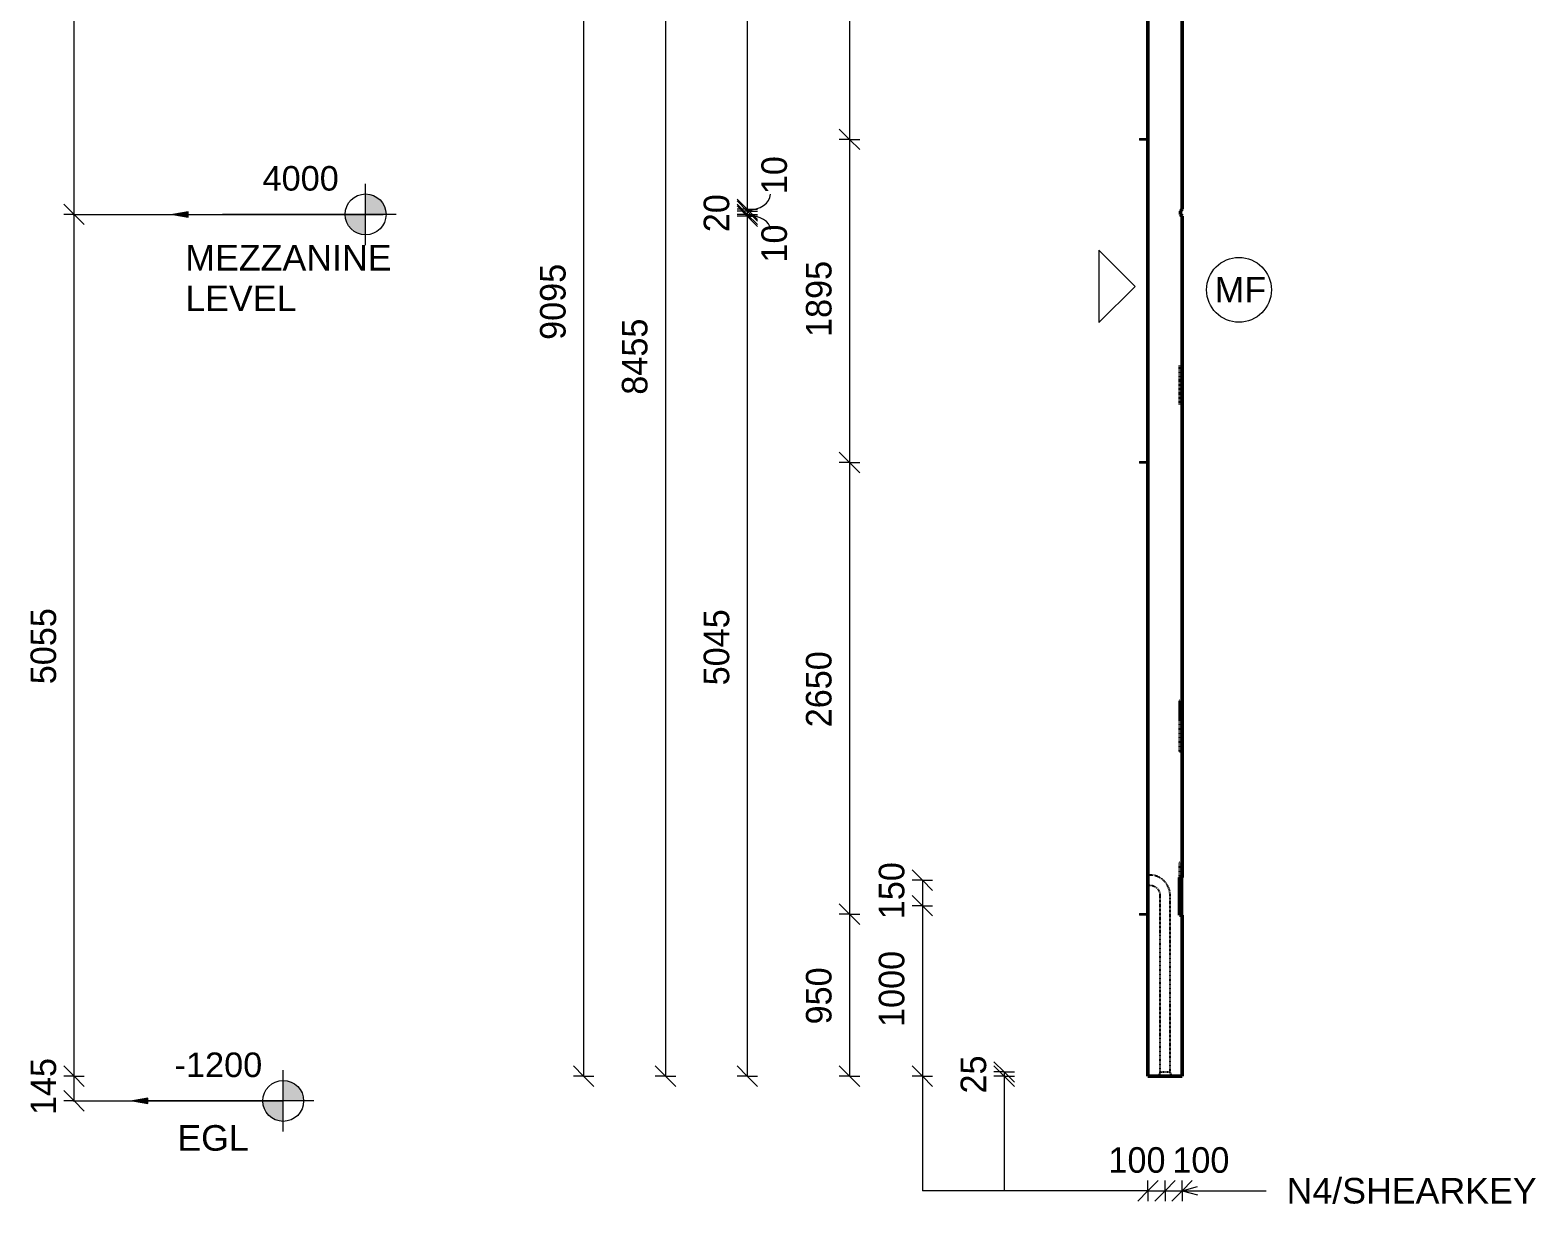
# Model space of a CAD drawing. Header units: millimetres. Extents: x -13510 to 6621, y -2503 to 13671.
# Drawn here: x -2213 to 6621, y -2144 to 4741 of the extents above; entities that cross this region are included whole.
import ezdxf

# ---------------------------------------------------------------- set-up
doc = ezdxf.new("R2010")
doc.units = ezdxf.units.MM
doc.linetypes.add('Dash', pattern=[6.36, 3.18, -3.18])
for name, color, linetype, lineweight in [('A-ANNO-DIMS', 211, 'Continuous', 9), ('A-ANNO-DIMS-60', 211, 'Continuous', 9), ('A-DETL-THIN', 151, 'Continuous', 18), ('A-GENM', 13, 'Continuous', 18), ('A-WALL', 113, 'Continuous', 25), ('A-WALL-HDLN', 110, 'Dash', 25), ('G-ANNO-DIMS', 111, 'Continuous', 9), ('G-ANNO-TEXT', 231, 'Continuous', 9)]:
    doc.layers.add(name, color=color, linetype=linetype, lineweight=lineweight)
doc.styles.add('Arial_1', font='arial.ttf', dxfattribs={"height": 150})
doc.styles.add('Arial_2', font='arial.ttf', dxfattribs={"height": 144})
doc.styles.add('Nirmala UI Semilight', font='NirmalaS.ttf', dxfattribs={"height": 150})
doc.dimstyles.new('Arrow_Filled_-_2_5_NI_UI', dxfattribs={"dimscale": 304.8, "dimtxt": 157.104592, "dimasz": 0.393701, "dimexe": 0.19685, "dimexo": 0.0625, "dimgap": 0.19685, "dimtad": 1, "dimdec": 4, "dimzin": 0, "dimdsep": 46, "dimtxsty": 'Nirmala UI Semilight', "dimblk1": 'OBLIQUE', "dimblk2": 'OBLIQUE', "dimsah": 1, "dimcen": 0.09, "dimazin": 0, "dimtfac": 1, "dimtdec": 4, "dimtix": 1, "dimtmove": 0, "dimatfit": 3, "dimfxl": 0.19685, "dimfxlon": 1, "dimtvp": 1, "dimtolj": 1, "dimtzin": 0, "dimarcsym": 2})
doc.dimstyles.new('Arrow_Filled_-_2_5_NI_UI_1', dxfattribs={"dimscale": 304.8, "dimtxt": 157.104592, "dimasz": 0.393701, "dimexe": 0.19685, "dimexo": 0.0625, "dimgap": 0.19685, "dimtad": 1, "dimdec": 4, "dimzin": 0, "dimdsep": 46, "dimtxsty": 'Nirmala UI Semilight', "dimblk1": 'OBLIQUE', "dimblk2": 'OBLIQUE', "dimsah": 1, "dimcen": 0.09, "dimazin": 0, "dimtfac": 1, "dimtdec": 4, "dimtix": 1, "dimtmove": 2, "dimatfit": 3, "dimfxl": 0.19685, "dimfxlon": 1, "dimtvp": 1, "dimtolj": 1, "dimtzin": 0, "dimarcsym": 2})
doc.dimstyles.new('Arrow_Filled_-_2_5_NI_UI_2', dxfattribs={"dimscale": 304.8, "dimtxt": 157.104592, "dimasz": 0.393701, "dimexe": 0.19685, "dimexo": 0.0625, "dimgap": 0.19685, "dimtad": 1, "dimdec": 4, "dimzin": 0, "dimdsep": 46, "dimtxsty": 'Nirmala UI Semilight', "dimblk1": 'OBLIQUE', "dimblk2": 'OBLIQUE', "dimsah": 1, "dimcen": 0.09, "dimazin": 0, "dimtfac": 1, "dimtdec": 4, "dimtix": 1, "dimtmove": 1, "dimatfit": 3, "dimfxl": 0.19685, "dimfxlon": 1, "dimtvp": 1, "dimtolj": 1, "dimtzin": 0, "dimarcsym": 2})

# ---------------------------------------------------------------- blocks, each defined once
blk = doc.blocks.new('RR spread anchor face based - RR-SA-2_5-150-1726819-Elevation Right')
at = {"layer": 'A-GENM'}
for p, q in [((17885.4, 6755), (17890.4, 6755)), ((17885.4, 6755), (17885.4, 6745)), ((17890.4, 6745), (17885.4, 6745)), ((17890.4, 6755), (17935.4, 6755)), ((17890.4, 6755), (17890.4, 6745)), ((17935.4, 6745), (17890.4, 6745))]:
    blk.add_line(p, q, dxfattribs=at)
blk = doc.blocks.new('Spot Elevations - M_Spot Elevation - Target Filled-10609-Elevation Front')
at = {"layer": 'G-ANNO-DIMS'}
h = blk.add_hatch(color=256, dxfattribs=at)
edge = h.paths.add_edge_path()
edge.add_line((-790.2, 7660), (-670.2, 7660))
edge.add_arc((-790.2, 7660), 120, 0, 90)
edge.add_line((-790.2, 7780), (-790.2, 7660))
h = blk.add_hatch(color=256, dxfattribs=at)
edge = h.paths.add_edge_path()
edge.add_line((-790.2, 7660), (-910.2, 7660))
edge.add_arc((-790.2, 7660), 120, 180, 270)
edge.add_line((-790.2, 7540), (-790.2, 7660))
for p, q in [((-790.2, 7480), (-790.2, 7840)), ((-610.2, 7660), (-1630.2, 7660))]:
    blk.add_line(p, q, dxfattribs=at)
blk.add_circle((-790.2, 7660), 120, dxfattribs=at)
blk = doc.blocks.new('DIMBLOCK79-Elevation Front')
at = {"layer": 'A-ANNO-DIMS-60'}
for p, q in [((-1955.1, -1395), (-2015.1, -1335)), ((-1955.1, -1395), (-2015.1, -1395)), ((-1955.1, -1540), (-1955.1, -1395)), ((-1955.1, -1395), (-1895.1, -1455)), ((-1955.1, -1395), (-1895.1, -1395)), ((-1955.1, -1540), (-2015.1, -1480)), ((-1955.1, -1540), (-2015.1, -1540)), ((-1955.1, -1540), (-1895.1, -1600)), ((-1955.1, -1540), (-1895.1, -1540))]:
    blk.add_line(p, q, dxfattribs=at)
at = {"layer": 'A-ANNO-DIMS-60', "color": 0, "insert": (-2210.8, -1623.2), "char_height": 150, "width": 373.623, "attachment_point": 1, "rotation": 90, "line_spacing_factor": 1.142579, "style": 'Nirmala UI Semilight'}
blk.add_mtext('145', dxfattribs=at)
blk = doc.blocks.new('_Oblique')
at = {"color": 0, "linetype": 'ByBlock', "lineweight": -2}
blk.add_line((-0.5, -0.5), (0.5, 0.5), dxfattribs=at)
blk = doc.blocks.new('DIMBLOCK80-Elevation Front')
at = {"layer": 'A-ANNO-DIMS-60'}
for p, q in [((-1955.1, 3660), (-2015.1, 3720)), ((-1955.1, 3660), (-2015.1, 3660)), ((-1955.1, -1395), (-1955.1, 3660)), ((-1955.1, 3660), (-1895.1, 3600)), ((-1955.1, 3660), (-1895.1, 3660)), ((-1955.1, -1395), (-2015.1, -1335)), ((-1955.1, -1395), (-2015.1, -1395)), ((-1955.1, -1395), (-1895.1, -1455)), ((-1955.1, -1395), (-1895.1, -1395))]:
    blk.add_line(p, q, dxfattribs=at)
at = {"layer": 'A-ANNO-DIMS-60', "color": 0, "insert": (-2210.8, 904), "char_height": 150, "width": 548.438, "attachment_point": 1, "rotation": 90, "line_spacing_factor": 1.142579, "style": 'Nirmala UI Semilight'}
blk.add_mtext('5055', dxfattribs=at)
blk = doc.blocks.new('DIMBLOCK81-Elevation Front')
at = {"layer": 'A-ANNO-DIMS-60'}
for p, q in [((-1955.1, 7660), (-2015.1, 7720)), ((-1955.1, 7660), (-2015.1, 7660)), ((-1955.1, 3660), (-1955.1, 7660)), ((-1955.1, 7660), (-1895.1, 7600)), ((-1955.1, 7660), (-1895.1, 7660)), ((-1955.1, 3660), (-2015.1, 3720)), ((-1955.1, 3660), (-2015.1, 3660)), ((-1955.1, 3660), (-1895.1, 3600)), ((-1955.1, 3660), (-1895.1, 3660))]:
    blk.add_line(p, q, dxfattribs=at)
at = {"layer": 'A-ANNO-DIMS-60', "color": 0, "insert": (-2210.8, 5430.1), "char_height": 150, "width": 551.866, "attachment_point": 1, "rotation": 90, "line_spacing_factor": 1.142579, "style": 'Nirmala UI Semilight'}
blk.add_mtext('4000', dxfattribs=at)
blk = doc.blocks.new('DIMBLOCK109-Elevation Right')
at = {"layer": 'A-ANNO-DIMS-60'}
for p, q in [((1034.2, 7700), (974.2, 7760)), ((1034.2, 7700), (974.2, 7700)), ((1034.2, 7700), (1034.2, -1395)), ((1034.2, 7700), (1094.2, 7640)), ((1034.2, 7700), (1094.2, 7700)), ((1034.2, -1395), (974.2, -1335)), ((1034.2, -1395), (974.2, -1395)), ((1034.2, -1395), (1094.2, -1455)), ((1034.2, -1395), (1094.2, -1395))]:
    blk.add_line(p, q, dxfattribs=at)
at = {"layer": 'A-ANNO-DIMS-60', "color": 0, "insert": (778.4, 2924), "char_height": 150, "width": 548.438, "attachment_point": 1, "rotation": 90, "line_spacing_factor": 1.142579, "style": 'Nirmala UI Semilight'}
blk.add_mtext('9095', dxfattribs=at)
blk = doc.blocks.new('DIMBLOCK110-Elevation Right')
at = {"layer": 'A-ANNO-DIMS-60'}
for p, q in [((3501.5, -1370), (3441.5, -1310)), ((3501.5, -1395), (3441.5, -1335)), ((3501.5, -1370), (3441.5, -1370)), ((3501.5, -1395), (3441.5, -1395)), ((3501.5, -1370), (3501.5, -1395)), ((3501.5, -1370), (3561.5, -1430)), ((3501.5, -1370), (3561.5, -1370)), ((3501.5, -1395), (3561.5, -1455)), ((3501.5, -1395), (3561.5, -1395))]:
    blk.add_line(p, q, dxfattribs=at)
at = {"layer": 'A-ANNO-DIMS-60', "color": 0, "insert": (3245.8, -1496.8), "char_height": 150, "width": 274.219, "attachment_point": 1, "rotation": 90, "line_spacing_factor": 1.142579, "style": 'Nirmala UI Semilight'}
blk.add_mtext('25', dxfattribs=at)
blk = doc.blocks.new('DIMBLOCK111-Elevation Right')
at = {"layer": 'A-ANNO-DIMS-60'}
for p, q in [((3021.5, -245), (2961.5, -185)), ((3021.5, -245), (2961.5, -245)), ((3021.5, -245), (3021.5, -395)), ((3021.5, -245), (3081.5, -305)), ((3021.5, -245), (3081.5, -245)), ((3021.5, -395), (2961.5, -335)), ((3021.5, -395), (2961.5, -395)), ((3021.5, -395), (3081.5, -455)), ((3021.5, -395), (3081.5, -395))]:
    blk.add_line(p, q, dxfattribs=at)
at = {"layer": 'A-ANNO-DIMS-60', "color": 0, "insert": (2765.8, -474.2), "char_height": 150, "width": 370.196, "attachment_point": 1, "rotation": 90, "line_spacing_factor": 1.142579, "style": 'Nirmala UI Semilight'}
blk.add_mtext('150', dxfattribs=at)
blk = doc.blocks.new('DIMBLOCK112-Elevation Right')
at = {"layer": 'A-ANNO-DIMS-60'}
for p, q in [((3021.5, -395), (2961.5, -335)), ((3021.5, -395), (2961.5, -395)), ((3021.5, -395), (3021.5, -1395)), ((3021.5, -395), (3081.5, -455)), ((3021.5, -395), (3081.5, -395)), ((3021.5, -1395), (2961.5, -1335)), ((3021.5, -1395), (2961.5, -1395)), ((3021.5, -1395), (3081.5, -1455)), ((3021.5, -1395), (3081.5, -1395))]:
    blk.add_line(p, q, dxfattribs=at)
at = {"layer": 'A-ANNO-DIMS-60', "color": 0, "insert": (2765.8, -1106.4), "char_height": 150, "width": 507.305, "attachment_point": 1, "rotation": 90, "line_spacing_factor": 1.142579, "style": 'Nirmala UI Semilight'}
blk.add_mtext('1000', dxfattribs=at)
blk = doc.blocks.new('DIMBLOCK114-Elevation Right')
at = {"layer": 'A-ANNO-DIMS-60'}
for p, q in [((2594.2, 6750), (2534.2, 6810)), ((2594.2, 6750), (2534.2, 6750)), ((2594.2, 6750), (2594.2, 4100)), ((2594.2, 6750), (2654.2, 6690)), ((2594.2, 6750), (2654.2, 6750)), ((2594.2, 4100), (2534.2, 4160)), ((2594.2, 4100), (2534.2, 4100)), ((2594.2, 4100), (2654.2, 4040)), ((2594.2, 4100), (2654.2, 4100))]:
    blk.add_line(p, q, dxfattribs=at)
at = {"layer": 'A-ANNO-DIMS-60', "color": 0, "insert": (2338.4, 5196.5), "char_height": 150, "width": 548.438, "attachment_point": 1, "rotation": 90, "line_spacing_factor": 1.142579, "style": 'Nirmala UI Semilight'}
blk.add_mtext('2650', dxfattribs=at)
blk = doc.blocks.new('DIMBLOCK115-Elevation Right')
at = {"layer": 'A-ANNO-DIMS-60'}
for p, q in [((2594.2, 4100), (2534.2, 4160)), ((2594.2, 4100), (2534.2, 4100)), ((2594.2, 4100), (2594.2, 2205)), ((2594.2, 4100), (2654.2, 4040)), ((2594.2, 4100), (2654.2, 4100)), ((2594.2, 2205), (2534.2, 2265)), ((2594.2, 2205), (2534.2, 2205)), ((2594.2, 2205), (2654.2, 2145)), ((2594.2, 2205), (2654.2, 2205))]:
    blk.add_line(p, q, dxfattribs=at)
at = {"layer": 'A-ANNO-DIMS-60', "color": 0, "insert": (2338.4, 2941.1), "char_height": 150, "width": 507.305, "attachment_point": 1, "rotation": 90, "line_spacing_factor": 1.142579, "style": 'Nirmala UI Semilight'}
blk.add_mtext('1895', dxfattribs=at)
blk = doc.blocks.new('DIMBLOCK116-Elevation Right')
at = {"layer": 'A-ANNO-DIMS-60'}
for p, q in [((2594.2, 2205), (2534.2, 2265)), ((2594.2, 2205), (2534.2, 2205)), ((2594.2, 2205), (2594.2, -445)), ((2594.2, 2205), (2654.2, 2145)), ((2594.2, 2205), (2654.2, 2205)), ((2594.2, -445), (2534.2, -385)), ((2594.2, -445), (2534.2, -445)), ((2594.2, -445), (2654.2, -505)), ((2594.2, -445), (2654.2, -445))]:
    blk.add_line(p, q, dxfattribs=at)
at = {"layer": 'A-ANNO-DIMS-60', "color": 0, "insert": (2338.4, 651.5), "char_height": 150, "width": 548.438, "attachment_point": 1, "rotation": 90, "line_spacing_factor": 1.142579, "style": 'Nirmala UI Semilight'}
blk.add_mtext('2650', dxfattribs=at)
blk = doc.blocks.new('DIMBLOCK117-Elevation Right')
at = {"layer": 'A-ANNO-DIMS-60'}
for p, q in [((2594.2, -445), (2534.2, -385)), ((2594.2, -445), (2534.2, -445)), ((2594.2, -445), (2594.2, -1395)), ((2594.2, -445), (2654.2, -505)), ((2594.2, -445), (2654.2, -445)), ((2594.2, -1395), (2534.2, -1335)), ((2594.2, -1395), (2534.2, -1395)), ((2594.2, -1395), (2654.2, -1455)), ((2594.2, -1395), (2654.2, -1395))]:
    blk.add_line(p, q, dxfattribs=at)
at = {"layer": 'A-ANNO-DIMS-60', "color": 0, "insert": (2338.4, -1091.4), "char_height": 150, "width": 411.328, "attachment_point": 1, "rotation": 90, "line_spacing_factor": 1.142579, "style": 'Nirmala UI Semilight'}
blk.add_mtext('950', dxfattribs=at)
blk = doc.blocks.new('DIMBLOCK123-Elevation Right')
at = {"layer": 'A-ANNO-DIMS-60'}
for p, q in [((1994.2, 7700), (1934.2, 7760)), ((1994.2, 7700), (1934.2, 7700)), ((1994.2, 7700), (1994.2, 3690)), ((1994.2, 7700), (2054.2, 7640)), ((1994.2, 7700), (2054.2, 7700)), ((1994.2, 3690), (1934.2, 3750)), ((1994.2, 3690), (1934.2, 3690)), ((1994.2, 3690), (2054.2, 3630)), ((1994.2, 3690), (2054.2, 3690))]:
    blk.add_line(p, q, dxfattribs=at)
at = {"layer": 'A-ANNO-DIMS-60', "color": 0, "insert": (1738.4, 5482.2), "char_height": 150, "width": 510.733, "attachment_point": 1, "rotation": 90, "line_spacing_factor": 1.142579, "style": 'Nirmala UI Semilight'}
blk.add_mtext('4010', dxfattribs=at)
blk = doc.blocks.new('DIMBLOCK124-Elevation Right')
at = {"layer": 'A-ANNO-DIMS-60'}
for p, q in [((1994.2, 3690), (1934.2, 3750)), ((1994.2, 3680), (1934.2, 3740)), ((1994.2, 3690), (1934.2, 3690)), ((1994.2, 3680), (1934.2, 3680)), ((1994.2, 3690), (1994.2, 3680)), ((1994.2, 3690), (2054.2, 3630)), ((1994.2, 3690), (2054.2, 3690)), ((1994.2, 3680), (2054.2, 3620)), ((1994.2, 3680), (2054.2, 3680))]:
    blk.add_line(p, q, dxfattribs=at)
blk.add_ellipse((1994.2, 3778.8), major_axis=(135.7, 0), ratio=0.691112, start_param=4.712389, end_param=6.283185, dxfattribs=at)
at = {"layer": 'A-ANNO-DIMS-60', "color": 0, "insert": (2077, 3778.8), "char_height": 150, "width": 233.086, "attachment_point": 1, "rotation": 90, "line_spacing_factor": 1.142579, "style": 'Nirmala UI Semilight'}
blk.add_mtext('10', dxfattribs=at)
blk = doc.blocks.new('DIMBLOCK125-Elevation Right')
at = {"layer": 'A-ANNO-DIMS-60'}
for p, q in [((1994.2, 3680), (1934.2, 3740)), ((1994.2, 3660), (1934.2, 3720)), ((1994.2, 3680), (1934.2, 3680)), ((1994.2, 3660), (1934.2, 3660)), ((1994.2, 3680), (1994.2, 3660)), ((1994.2, 3680), (2054.2, 3620)), ((1994.2, 3680), (2054.2, 3680)), ((1994.2, 3660), (2054.2, 3600)), ((1994.2, 3660), (2054.2, 3660))]:
    blk.add_line(p, q, dxfattribs=at)
at = {"layer": 'A-ANNO-DIMS-60', "color": 0, "insert": (1738.4, 3555.7), "char_height": 150, "width": 274.219, "attachment_point": 1, "rotation": 90, "line_spacing_factor": 1.142579, "style": 'Nirmala UI Semilight'}
blk.add_mtext('20', dxfattribs=at)
blk = doc.blocks.new('DIMBLOCK126-Elevation Right')
at = {"layer": 'A-ANNO-DIMS-60'}
for p, q in [((1994.2, 3660), (1934.2, 3720)), ((1994.2, 3650), (1934.2, 3710)), ((1994.2, 3660), (1934.2, 3660)), ((1994.2, 3650), (1934.2, 3650)), ((1994.2, 3660), (1994.2, 3650)), ((1994.2, 3660), (2054.2, 3600)), ((1994.2, 3660), (2054.2, 3660)), ((1994.2, 3650), (2054.2, 3590)), ((1994.2, 3650), (2054.2, 3650))]:
    blk.add_line(p, q, dxfattribs=at)
blk.add_ellipse((1994.2, 3572), major_axis=(135.7, 0), ratio=0.611867, start_param=0, end_param=1.570796, dxfattribs=at)
at = {"layer": 'A-ANNO-DIMS-60', "color": 0, "insert": (2077, 3377.7), "char_height": 150, "width": 233.086, "attachment_point": 1, "rotation": 90, "line_spacing_factor": 1.142579, "style": 'Nirmala UI Semilight'}
blk.add_mtext('10', dxfattribs=at)
blk = doc.blocks.new('DIMBLOCK127-Elevation Right')
at = {"layer": 'A-ANNO-DIMS-60'}
for p, q in [((1994.2, 3650), (1934.2, 3710)), ((1994.2, 3650), (1934.2, 3650)), ((1994.2, 3650), (1994.2, -1395)), ((1994.2, 3650), (2054.2, 3590)), ((1994.2, 3650), (2054.2, 3650)), ((1994.2, -1395), (1934.2, -1335)), ((1994.2, -1395), (1934.2, -1395)), ((1994.2, -1395), (2054.2, -1455)), ((1994.2, -1395), (2054.2, -1395))]:
    blk.add_line(p, q, dxfattribs=at)
at = {"layer": 'A-ANNO-DIMS-60', "color": 0, "insert": (1738.4, 897.6), "char_height": 150, "width": 551.866, "attachment_point": 1, "rotation": 90, "line_spacing_factor": 1.142579, "style": 'Nirmala UI Semilight'}
blk.add_mtext('5045', dxfattribs=at)
blk = doc.blocks.new('DIMBLOCK133-Elevation Right')
at = {"layer": 'A-ANNO-DIMS-60'}
for p, q in [((4345.1, -2067.3), (4405.1, -2007.3)), ((4345.1, -2067.3), (4345.1, -2007.3)), ((4445.1, -2067.3), (4505.1, -2007.3)), ((4445.1, -2067.3), (4445.1, -2007.3)), ((4345.1, -2067.3), (4285.1, -2127.3)), ((4345.1, -2067.3), (4445.1, -2067.3)), ((4345.1, -2067.3), (4345.1, -2127.3)), ((4445.1, -2067.3), (4385.1, -2127.3)), ((4445.1, -2067.3), (4445.1, -2127.3))]:
    blk.add_line(p, q, dxfattribs=at)
at = {"layer": 'A-ANNO-DIMS-60', "color": 0, "insert": (4113.3, -1811.6), "char_height": 150, "width": 370.196, "attachment_point": 1, "line_spacing_factor": 1.142579, "style": 'Nirmala UI Semilight'}
blk.add_mtext('100', dxfattribs=at)
blk = doc.blocks.new('DIMBLOCK134-Elevation Right')
at = {"layer": 'A-ANNO-DIMS-60'}
for p, q in [((4445.1, -2067.3), (4505.1, -2007.3)), ((4445.1, -2067.3), (4445.1, -2007.3)), ((4545.1, -2067.3), (4605.1, -2007.3)), ((4545.1, -2067.3), (4545.1, -2007.3)), ((4445.1, -2067.3), (4385.1, -2127.3)), ((4445.1, -2067.3), (4545.1, -2067.3)), ((4445.1, -2067.3), (4445.1, -2127.3)), ((4545.1, -2067.3), (4485.1, -2127.3)), ((4545.1, -2067.3), (4545.1, -2127.3))]:
    blk.add_line(p, q, dxfattribs=at)
at = {"layer": 'A-ANNO-DIMS-60', "color": 0, "insert": (4488.1, -1811.6), "char_height": 150, "width": 370.196, "attachment_point": 1, "line_spacing_factor": 1.142579, "style": 'Nirmala UI Semilight'}
blk.add_mtext('100', dxfattribs=at)
blk = doc.blocks.new('DIMBLOCK139-Elevation Right')
at = {"layer": 'A-ANNO-DIMS-60'}
for p, q in [((1514.2, 7060), (1454.2, 7120)), ((1514.2, 7060), (1454.2, 7060)), ((1514.2, 7060), (1514.2, -1395)), ((1514.2, 7060), (1574.2, 7000)), ((1514.2, 7060), (1574.2, 7060)), ((1514.2, -1395), (1454.2, -1335)), ((1514.2, -1395), (1454.2, -1395)), ((1514.2, -1395), (1574.2, -1455)), ((1514.2, -1395), (1574.2, -1395))]:
    blk.add_line(p, q, dxfattribs=at)
at = {"layer": 'A-ANNO-DIMS-60', "color": 0, "insert": (1258.4, 2602.6), "char_height": 150, "width": 551.866, "attachment_point": 1, "rotation": 90, "line_spacing_factor": 1.142579, "style": 'Nirmala UI Semilight'}
blk.add_mtext('8455', dxfattribs=at)

msp = doc.modelspace()

# ---------------------------------------------------------------- hatches: boundary and pattern name
at = {"layer": 'G-ANNO-DIMS'}
for points in [[(-1376.04454, 3660), (-1286.04454, 3644.13057), (-1286.04454, 3675.86943)], [(-1612.42626, -1540), (-1522.42626, -1555.86943), (-1522.42626, -1524.13057)]]:
    msp.add_hatch(color=256, dxfattribs=at).paths.add_polyline_path(points)

# ---------------------------------------------------------------- linework, layer by layer
at = {"layer": 'A-DETL-THIN'}
for p, q in [((-1961.19617, 3660), (-141.19617, 3660)), ((4056.86734, 3449.6397), (4056.86734, 3025.37563)), ((4268.99938, 3237.50767), (4056.86734, 3449.6397)), ((4056.86734, 3025.37563), (4268.99938, 3237.50767)), ((3021.47411, -1395), (3021.47411, -2067.33069)), ((3501.47411, -1395), (3501.47411, -2067.33069)), ((-1961.19617, -1540), (-1061.19617, -1540)), ((4345.08667, -2067.33069), (3021.47411, -2067.33069))]:
    msp.add_line(p, q, dxfattribs=at)
msp.add_circle((4878.91818, 3217.624), 190, dxfattribs=at)
at = {"layer": 'A-WALL', "lineweight": 50}
for p, q in [((4545.08667, 3690), (4545.08667, 7660)), ((4345.08667, 7060), (4345.08667, -1395)), ((4535.08667, 3680), (4545.08667, 3690)), ((4535.08667, 3660), (4535.08667, 3680)), ((4545.08667, 3650), (4535.08667, 3660)), ((4545.08667, -230.53196), (4545.08667, 3650)), ((4530.08667, -450.17355), (4530.08667, -230.53196)), ((4530.08667, -230.53196), (4545.08667, -230.53196)), ((4545.08667, -450.17355), (4530.08667, -450.17355)), ((4545.08667, -1395), (4545.08667, -450.17355)), ((4345.08667, -1395), (4545.08667, -1395))]:
    msp.add_line(p, q, dxfattribs=at)
at = {"layer": 'A-WALL'}
msp.add_line((4545.08667, -230.53196), (4545.08667, -450.17355), dxfattribs=at)
at = {"layer": 'A-WALL-HDLN'}
for p, q in [((4530.08667, 2544.36625), (4530.08667, 2774.82903)), ((4545.08667, 809.59764), (4530.08667, 809.59764)), ((4530.08667, 509.59764), (4530.08667, 809.59764)), ((4530.08667, 697.20904), (4530.08667, 805.83683)), ((4530.08667, 509.59764), (4545.08667, 509.59764)), ((4545.08667, -141.82995), (4530.08667, -141.82995)), ((4530.08667, -230.00891), (4530.08667, -141.82995)), ((4355.08667, -215), (4345.08667, -215)), ((4345.08667, -275), (4355.08667, -275)), ((4415.08667, -335), (4415.08667, -1376.25)), ((4475.08667, -1376.25), (4475.08667, -335)), ((4530.08667, -441.82995), (4545.08667, -441.82995)), ((4415.06829, -1376.29595), (4407.58667, -1395)), ((4417.58667, -1370), (4472.58667, -1370)), ((4475.10505, -1376.29595), (4482.58667, -1395))]:
    msp.add_line(p, q, dxfattribs=at)
at = {"layer": 'A-WALL-HDLN', "flags": 128}
for points in [[(4475.08667, -335), (4474.99068, -330.20128), (4474.70287, -325.41024), (4474.22371, -320.63454), (4473.55394, -315.88182), (4472.69466, -311.15968), (4471.64723, -306.47568), (4470.41332, -301.83732), (4468.99492, -297.25201), (4467.39429, -292.72709), (4465.61399, -288.2698), (4463.65687, -283.88726), (4461.52606, -279.5865), (4459.22497, -275.37438), (4456.75728, -271.25766), (4454.12694, -267.2429), (4451.33816, -263.33655), (4448.3954, -259.54484), (4445.30336, -255.87384), (4442.06699, -252.32943), (4438.69148, -248.91727), (4435.18221, -245.64283), (4431.54481, -242.51133), (4427.78509, -239.52781), (4423.90907, -236.69701), (4419.92295, -234.02348), (4415.8331, -231.51149), (4411.64607, -229.16506), (4407.36856, -226.98795), (4403.00741, -224.98363), (4398.5696, -223.15531), (4394.06222, -221.50592), (4389.4925, -220.0381), (4384.86772, -218.75419), (4380.19531, -217.65625), (4375.48273, -216.74603), (4370.73751, -216.025), (4365.96726, -215.4943), (4361.17961, -215.15478), (4356.3822, -215.00699), (4355.08667, -215)], [(4355.08667, -275), (4357.48603, -275.04799), (4359.88155, -275.1919), (4362.2694, -275.43148), (4364.64576, -275.76636), (4367.00683, -276.19601), (4369.34883, -276.71972), (4371.66801, -277.33667), (4373.96066, -278.04587), (4376.22312, -278.84619), (4378.45177, -279.73634), (4380.64304, -280.7149), (4382.79342, -281.7803), (4384.89948, -282.93085), (4386.95784, -284.16469), (4388.96522, -285.47986), (4390.9184, -286.87425), (4392.81425, -288.34564), (4394.64975, -289.89166), (4396.42196, -291.50984), (4398.12804, -293.1976), (4399.76526, -294.95223), (4401.331, -296.77093), (4402.82277, -298.65079), (4404.23816, -300.5888), (4405.57493, -302.58186), (4406.83092, -304.62678), (4408.00414, -306.7203), (4409.0927, -308.85905), (4410.09486, -311.03963), (4411.00902, -313.25853), (4411.83371, -315.51222), (4412.56762, -317.79709), (4413.20958, -320.10947), (4413.75855, -322.44568), (4414.21365, -324.80197), (4414.57417, -327.17458), (4414.83952, -329.5597), (4415.00928, -331.95353), (4415.08317, -334.35223), (4415.08667, -335)], [(4417.58667, -1370), (4416.50163, -1372.71259), (4415.71832, -1374.67088), (4415.245, -1375.85417), (4415.10223, -1376.21069)], [(4475.07111, -1376.21069), (4474.92834, -1375.85417), (4474.45502, -1374.67088), (4473.67171, -1372.71259), (4472.58667, -1370)]]:
    msp.add_lwpolyline(points, dxfattribs=at)
at = {"layer": 'G-ANNO-DIMS'}
for p, q in [((-1286.04454, 3675.86943), (-1376.04454, 3660)), ((-1376.04454, 3660), (-1286.04454, 3644.13057)), ((-1376.04454, 3660), (-922.13398, 3660)), ((-1286.04454, 3644.13057), (-1286.04454, 3675.86943)), ((-922.13398, 3660), (-245.24981, 3660)), ((-1522.42626, -1524.13057), (-1612.42626, -1540)), ((-1612.42626, -1540), (-1522.42626, -1555.86943)), ((-1612.42626, -1540), (-1115.86503, -1540)), ((-1522.42626, -1555.86943), (-1522.42626, -1524.13057)), ((-1115.86503, -1540), (-728.30505, -1540))]:
    msp.add_line(p, q, dxfattribs=at)
at = {"layer": 'G-ANNO-TEXT', "color": 7}
for q in [(4636.01097, -2042.90269), (4636.01097, -2091.13354), (5038.2142, -2067.01812)]:
    msp.add_line((4546.01097, -2067.01812), q, dxfattribs=at)

# ---------------------------------------------------------------- block references
at = {"layer": 'A-GENM'}
for p in [(-13590.34383, -2650), (-13590.34383, -4545), (-13590.34383, -7195)]:
    msp.add_blockref('RR spread anchor face based - RR-SA-2_5-150-1726819-Elevation Right', p, dxfattribs=at)
at = {"layer": 'G-ANNO-DIMS'}
for p in [(544.9861, -4000), (61.93086, -9200)]:
    msp.add_blockref('Spot Elevations - M_Spot Elevation - Target Filled-10609-Elevation Front', p, dxfattribs=at)

# ---------------------------------------------------------------- texts
at = {"layer": 'G-ANNO-TEXT', "color": 7, "char_height": 150, "attachment_point": 1, "style": 'Arial_1'}
for s, insert, width in [('MEZZANINE ', (-1302.92427, 3481.01802), 1529.61975), ('MF', (4736.00245, 3293.33173), 360.759375), ('LEVEL', (-1302.92427, 3242.89302), 784.050375), ('EGL ', (-1349.7462, -1682.15132), 577.215), ('N4/SHEARKEY', (5158.2142, -1992.01812), 1770.126)]:
    msp.add_mtext(s, dxfattribs=dict(at, insert=insert, width=width))

# ---------------------------------------------------------------- dimensions: what is measured, and where the dimension line sits
at = {"layer": 'A-ANNO-DIMS'}
for base, p1, p2, override, picture, middle in [((-1955.14199, 7660), (-2015.14199, 3660), (-2015.14199, 7660), {"dimpost": '<>', "dimfxl": 4000}, 'DIMBLOCK81-Elevation Front', (-2092.65245, 5660)), ((1034.15121, -1395), (1094.15121, 7700), (1094.15121, -1395), {"dimpost": '<>', "dimfxl": 9095}, 'DIMBLOCK109-Elevation Right', (896.58845, 3152.5)), ((1994.15121, 3690), (2054.15121, 7700), (2054.15121, 3690), {"dimpost": '<>', "dimfxl": 4010}, 'DIMBLOCK123-Elevation Right', (1856.22234, 5695)), ((1514.15121, -1395), (1574.15121, 7060), (1574.15121, -1395), {"dimpost": '<>', "dimfxl": 8455}, 'DIMBLOCK139-Elevation Right', (1376.64075, 2832.5)), ((2594.15121, 4100), (2654.15121, 6750), (2654.15121, 4100), {"dimpost": '<>', "dimfxl": 2650}, 'DIMBLOCK114-Elevation Right', (2456.58845, 5425)), ((2594.15121, 2205), (2654.15121, 4100), (2654.15121, 2205), {"dimpost": '<>', "dimfxl": 1895}, 'DIMBLOCK115-Elevation Right', (2456.17004, 3152.5)), ((1994.15121, 3660), (2054.15121, 3680), (2054.15121, 3660), {"dimpost": '<>', "dimfxl": 20}, 'DIMBLOCK125-Elevation Right', (1856.64075, 3670)), ((-1955.14199, 3660), (-2015.14199, -1395), (-2015.14199, 3660), {"dimpost": '<>', "dimfxl": 5055}, 'DIMBLOCK80-Elevation Front', (-2092.65245, 1132.5)), ((1994.15121, -1395), (2054.15121, 3650), (2054.15121, -1395), {"dimpost": '<>', "dimfxl": 5045}, 'DIMBLOCK127-Elevation Right', (1856.64075, 1127.5)), ((2594.15121, -445), (2654.15121, 2205), (2654.15121, -445), {"dimpost": '<>', "dimfxl": 2650}, 'DIMBLOCK116-Elevation Right', (2456.58845, 880)), ((3021.47411, -395), (3081.47411, -245), (3081.47411, -395), {"dimpost": '<>', "dimfxl": 150}, 'DIMBLOCK111-Elevation Right', (2883.54524, -320)), ((3021.47411, -1395), (3081.47411, -395), (3081.47411, -1395), {"dimpost": '<>', "dimfxl": 1000}, 'DIMBLOCK112-Elevation Right', (2883.54524, -895)), ((2594.15121, -1395), (2654.15121, -445), (2654.15121, -1395), {"dimpost": '<>', "dimfxl": 950}, 'DIMBLOCK117-Elevation Right', (2456.58845, -920)), ((3501.47411, -1395), (3561.47411, -1370), (3561.47411, -1395), {"dimpost": '<>', "dimfxl": 25}, 'DIMBLOCK110-Elevation Right', (3363.96365, -1382.5)), ((-1955.14199, -1395), (-2015.14199, -1540), (-2015.14199, -1395), {"dimpost": '<>', "dimfxl": 145}, 'DIMBLOCK79-Elevation Front', (-2093.07086, -1467.5))]:
    dim = msp.add_linear_dim(base=base, p1=p1, p2=p2, angle=90, dimstyle='Arrow_Filled_-_2_5_NI_UI', override=override, dxfattribs=at)
    dim.commit()
    dim.dimension.update_dxf_attribs({"geometry": picture, "text_midpoint": middle})
for base, p1, p2, picture, middle in [((1994.15121, 3680), (2054.15121, 3690), (2054.15121, 3680), 'DIMBLOCK124-Elevation Right', (2177.00226, 3895.34895)), ((1994.15121, 3650), (2054.15121, 3660), (2054.15121, 3650), 'DIMBLOCK126-Elevation Right', (2177.00226, 3494.2548))]:
    dim = msp.add_linear_dim(base=base, p1=p1, p2=p2, angle=90, dimstyle='Arrow_Filled_-_2_5_NI_UI_2', override={"dimpost": '<>', "dimfxl": 10}, dxfattribs=at)
    dim.commit()
    dim.dimension.update_dxf_attribs({"geometry": picture, "text_midpoint": middle, "dimtype": 160, "text_rotation": 90})
for base, p1, p2, picture, middle in [((4445.08667, -2067.33069), (4345.08667, -2007.33069), (4445.08667, -2007.33069), 'DIMBLOCK133-Elevation Right', (4298.40571, -1911.62754)), ((4545.08667, -2067.33069), (4445.08667, -2007.33069), (4545.08667, -2007.33069), 'DIMBLOCK134-Elevation Right', (4673.16005, -1911.62754))]:
    dim = msp.add_linear_dim(base=base, p1=p1, p2=p2, dimstyle='Arrow_Filled_-_2_5_NI_UI_1', override={"dimpost": '<>', "dimfxl": 100}, dxfattribs=at)
    dim.commit()
    dim.dimension.update_dxf_attribs({"geometry": picture, "text_midpoint": middle, "dimtype": 160})

# ---------------------------------------------------------------- next in the draw order: texts
at = {"layer": 'G-ANNO-DIMS', "char_height": 144, "attachment_point": 1, "line_spacing_factor": 0.941778, "style": 'Arial_2', "bg_fill": 3, "box_fill_scale": 0, "bg_fill_color": 256, "bg_fill_true_color": 3254780160, "bg_fill_transparency": 256}
for s, insert, width in [('4000', (-849.56086, 3943.72587), 535.9465296), ('-1200', (-1365.67202, -1256.27413), 615.2807198)]:
    msp.add_mtext(s, dxfattribs=dict(at, insert=insert, width=width))

doc.saveas('drawing.dxf')
